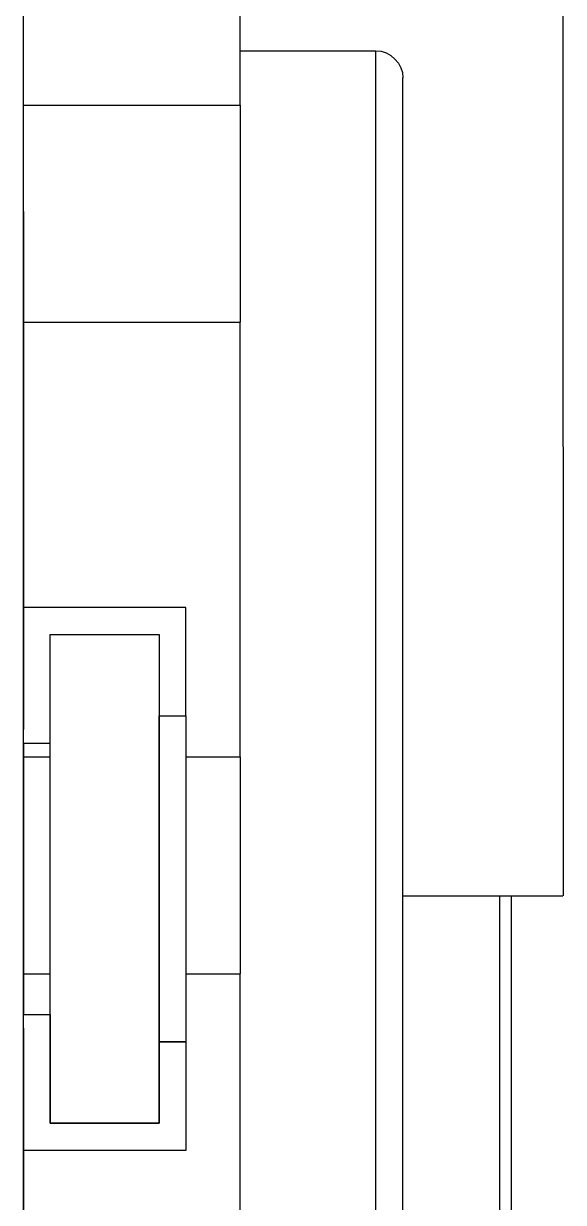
# Model space of a CAD drawing. Extents: x 77 to 183, y 92 to 133.
# Drawn here: x 175.458 to 176.453, y 104.65 to 106.821 of the extents above; entities that cross this region are included whole.
import ezdxf

# ---------------------------------------------------------------- set-up
doc = ezdxf.new("R2010")
doc.units = 0
doc.layers.add('View005', color=7, linetype='CONTINUOUS')

msp = doc.modelspace()

# ---------------------------------------------------------------- linework, layer by layer
at = {"layer": 'View005'}
for p, q in [((175.458, 97.8653), (175.458, 117.865)), ((175.458, 97.8653), (175.458, 117.865)), ((176.453, 105.215), (176.452, 110.215)), ((176.453, 105.215), (176.452, 110.215)), ((176.453, 105.215), (176.452, 110.215)), ((176.453, 105.215), (176.452, 110.215)), ((176.453, 105.215), (176.452, 110.215)), ((176.453, 105.215), (176.452, 110.215)), ((176.453, 105.215), (176.452, 110.215)), ((176.453, 105.215), (176.452, 110.215)), ((176.453, 105.215), (176.452, 110.215)), ((176.453, 105.215), (176.452, 110.215)), ((175.857, 106.671), (175.857, 106.871)), ((175.857, 106.671), (175.857, 106.871)), ((175.857, 106.771), (176.107, 106.771)), ((175.857, 106.771), (176.107, 106.771)), ((176.107, 103.771), (176.107, 106.771)), ((176.107, 103.771), (176.107, 106.771)), ((176.157, 103.821), (176.157, 106.721)), ((176.157, 103.821), (176.157, 106.721)), ((175.458, 106.671), (175.458, 106.671)), ((175.458, 106.671), (175.857, 106.671)), ((175.458, 106.671), (175.458, 106.671)), ((175.458, 106.671), (175.857, 106.671)), ((175.857, 106.671), (175.857, 106.271)), ((175.857, 106.671), (175.857, 106.271)), ((175.458, 106.475), (175.458, 106.383)), ((175.458, 106.475), (175.458, 106.383)), ((175.458, 106.475), (175.458, 106.383)), ((175.458, 106.475), (175.458, 106.383)), ((175.458, 106.475), (175.458, 106.475)), ((175.458, 106.475), (175.458, 106.475)), ((175.458, 106.383), (175.458, 106.383)), ((175.458, 106.383), (175.458, 106.383)), ((175.458, 106.271), (175.458, 106.271)), ((175.458, 106.271), (175.857, 106.271)), ((175.458, 106.271), (175.458, 106.271)), ((175.458, 106.271), (175.857, 106.271)), ((175.857, 105.471), (175.857, 106.271)), ((175.857, 105.471), (175.857, 106.271)), ((175.458, 105.748), (175.458, 105.521)), ((175.458, 105.748), (175.458, 105.521)), ((175.458, 105.748), (175.458, 105.521)), ((175.458, 105.748), (175.458, 105.521)), ((175.458, 105.748), (175.458, 105.748)), ((175.458, 105.748), (175.458, 105.748)), ((175.757, 105.746), (175.458, 105.746)), ((175.458, 105.746), (175.458, 105.746)), ((175.757, 105.746), (175.458, 105.746)), ((175.458, 105.746), (175.458, 105.746)), ((175.757, 105.546), (175.757, 105.746)), ((175.757, 105.546), (175.757, 105.746)), ((175.507, 105.496), (175.507, 105.696)), ((175.507, 105.696), (175.708, 105.696)), ((175.507, 104.796), (175.507, 105.696)), ((175.507, 105.696), (175.708, 105.696)), ((175.507, 105.496), (175.507, 105.696)), ((175.507, 105.696), (175.708, 105.696)), ((175.507, 104.796), (175.507, 105.696)), ((175.507, 105.696), (175.708, 105.696)), ((175.708, 105.696), (175.708, 105.546)), ((175.708, 105.696), (175.708, 104.796)), ((175.708, 105.696), (175.708, 105.546)), ((175.708, 105.696), (175.708, 104.796)), ((175.708, 105.546), (175.757, 105.546)), ((175.708, 104.946), (175.708, 105.546)), ((175.708, 105.546), (175.757, 105.546)), ((175.708, 105.546), (175.757, 105.546)), ((175.708, 104.946), (175.708, 105.546)), ((175.708, 105.546), (175.757, 105.546)), ((175.757, 105.546), (175.757, 104.946)), ((175.757, 105.546), (175.757, 104.946)), ((175.458, 105.521), (175.458, 105.521)), ((175.458, 105.521), (175.458, 105.521)), ((175.458, 105.496), (175.507, 105.496)), ((175.458, 105.496), (175.507, 105.496)), ((175.458, 105.471), (175.458, 105.471)), ((175.458, 105.471), (175.507, 105.471)), ((175.458, 105.471), (175.458, 105.471)), ((175.458, 105.471), (175.507, 105.471)), ((175.757, 105.471), (175.857, 105.471)), ((175.757, 105.471), (175.857, 105.471)), ((175.857, 105.471), (175.857, 105.071)), ((175.857, 105.471), (175.857, 105.071)), ((176.157, 105.215), (176.452, 105.215)), ((176.157, 105.215), (176.452, 105.215)), ((176.157, 105.215), (176.452, 105.215)), ((176.157, 105.215), (176.452, 105.215)), ((176.157, 105.215), (176.452, 105.215)), ((176.157, 105.215), (176.452, 105.215)), ((176.157, 105.215), (176.452, 105.215)), ((176.157, 105.215), (176.452, 105.215)), ((176.157, 105.215), (176.452, 105.215)), ((176.157, 105.215), (176.452, 105.215)), ((176.336, 104.213), (176.336, 105.215)), ((176.336, 104.213), (176.336, 105.215)), ((176.357, 104.238), (176.357, 105.215)), ((176.357, 104.238), (176.357, 105.215)), ((175.458, 105.071), (175.458, 105.071)), ((175.458, 105.071), (175.507, 105.071)), ((175.458, 105.071), (175.458, 105.071)), ((175.458, 105.071), (175.507, 105.071)), ((175.757, 105.071), (175.857, 105.071)), ((175.757, 105.071), (175.857, 105.071)), ((175.857, 104.271), (175.857, 105.071)), ((175.857, 104.271), (175.857, 105.071)), ((175.458, 104.996), (175.507, 104.996)), ((175.458, 104.996), (175.507, 104.996)), ((175.507, 104.996), (175.507, 104.796)), ((175.507, 104.996), (175.507, 104.796)), ((175.458, 104.971), (175.458, 104.971)), ((175.458, 104.971), (175.458, 104.321)), ((175.458, 104.971), (175.458, 104.321)), ((175.458, 104.971), (175.458, 104.971)), ((175.458, 104.971), (175.458, 104.321)), ((175.458, 104.971), (175.458, 104.321)), ((175.708, 104.796), (175.708, 104.946)), ((175.708, 104.946), (175.757, 104.946)), ((175.757, 104.946), (175.708, 104.946)), ((175.708, 104.796), (175.708, 104.946)), ((175.708, 104.946), (175.757, 104.946)), ((175.757, 104.946), (175.708, 104.946)), ((175.757, 104.946), (175.757, 104.746)), ((175.757, 104.946), (175.757, 104.746)), ((175.507, 104.796), (175.708, 104.796)), ((175.708, 104.796), (175.507, 104.796)), ((175.507, 104.796), (175.708, 104.796)), ((175.708, 104.796), (175.507, 104.796)), ((175.757, 104.746), (175.458, 104.746)), ((175.458, 104.746), (175.458, 104.746)), ((175.757, 104.746), (175.458, 104.746)), ((175.458, 104.746), (175.458, 104.746))]:
    msp.add_line(p, q, dxfattribs=at)
for points, knots in [([(175.458, 106.475), (175.458, 106.479), (175.458, 106.483), (175.458, 106.496), (175.458, 106.509), (175.458, 106.531), (175.458, 106.553), (175.458, 106.582), (175.458, 106.612), (175.458, 106.65), (175.458, 106.688), (175.458, 106.733), (175.458, 106.778), (175.458, 106.83), (175.458, 106.882), (175.458, 106.94), (175.458, 106.998), (175.458, 107.062), (175.458, 107.125), (175.458, 107.194), (175.458, 107.262), (175.458, 107.404), (175.458, 107.556), (175.458, 107.709), (175.458, 107.865)], [4.71239, 4.71239, 4.71239, 4.82459, 4.82459, 4.93679, 4.93679, 5.04899, 5.04899, 5.16119, 5.16119, 5.27339, 5.27339, 5.38559, 5.38559, 5.49779, 5.49779, 5.60999, 5.60999, 5.72219, 5.72219, 5.83439, 5.83439, 6.05879, 6.05879, 6.28319, 6.28319, 6.28319]), ([(175.458, 106.475), (175.458, 106.479), (175.458, 106.483), (175.458, 106.496), (175.458, 106.509), (175.458, 106.531), (175.458, 106.553), (175.458, 106.582), (175.458, 106.612), (175.458, 106.65), (175.458, 106.688), (175.458, 106.733), (175.458, 106.778), (175.458, 106.83), (175.458, 106.882), (175.458, 106.94), (175.458, 106.998), (175.458, 107.062), (175.458, 107.125), (175.458, 107.194), (175.458, 107.262), (175.458, 107.404), (175.458, 107.556), (175.458, 107.709), (175.458, 107.865)], [4.71239, 4.71239, 4.71239, 4.82459, 4.82459, 4.93679, 4.93679, 5.04899, 5.04899, 5.16119, 5.16119, 5.27339, 5.27339, 5.38559, 5.38559, 5.49779, 5.49779, 5.60999, 5.60999, 5.72219, 5.72219, 5.83439, 5.83439, 6.05879, 6.05879, 6.28319, 6.28319, 6.28319]), ([(175.458, 106.475), (175.458, 106.479), (175.458, 106.483), (175.458, 106.496), (175.458, 106.509), (175.458, 106.531), (175.458, 106.553), (175.458, 106.582), (175.458, 106.612), (175.458, 106.65), (175.458, 106.688), (175.458, 106.733), (175.458, 106.778), (175.458, 106.83), (175.458, 106.882), (175.458, 106.94), (175.458, 106.998), (175.458, 107.062), (175.458, 107.125), (175.458, 107.194), (175.458, 107.262), (175.458, 107.404), (175.458, 107.556), (175.458, 107.709), (175.458, 107.865)], [4.71239, 4.71239, 4.71239, 4.82459, 4.82459, 4.93679, 4.93679, 5.04899, 5.04899, 5.16119, 5.16119, 5.27339, 5.27339, 5.38559, 5.38559, 5.49779, 5.49779, 5.60999, 5.60999, 5.72219, 5.72219, 5.83439, 5.83439, 6.05879, 6.05879, 6.28319, 6.28319, 6.28319]), ([(175.458, 106.475), (175.458, 106.479), (175.458, 106.483), (175.458, 106.496), (175.458, 106.509), (175.458, 106.531), (175.458, 106.553), (175.458, 106.582), (175.458, 106.612), (175.458, 106.65), (175.458, 106.688), (175.458, 106.733), (175.458, 106.778), (175.458, 106.83), (175.458, 106.882), (175.458, 106.94), (175.458, 106.998), (175.458, 107.062), (175.458, 107.125), (175.458, 107.194), (175.458, 107.262), (175.458, 107.404), (175.458, 107.556), (175.458, 107.709), (175.458, 107.865)], [4.71239, 4.71239, 4.71239, 4.82459, 4.82459, 4.93679, 4.93679, 5.04899, 5.04899, 5.16119, 5.16119, 5.27339, 5.27339, 5.38559, 5.38559, 5.49779, 5.49779, 5.60999, 5.60999, 5.72219, 5.72219, 5.83439, 5.83439, 6.05879, 6.05879, 6.28319, 6.28319, 6.28319]), ([(175.458, 106.383), (175.458, 106.379), (175.458, 106.375), (175.458, 106.363), (175.458, 106.351), (175.458, 106.332), (175.458, 106.313), (175.458, 106.288), (175.458, 106.263), (175.458, 106.233), (175.458, 106.203), (175.458, 106.137), (175.458, 106.065), (175.458, 106.03), (175.458, 105.995), (175.458, 105.926), (175.458, 105.867), (175.458, 105.842), (175.458, 105.817), (175.458, 105.798), (175.458, 105.779), (175.458, 105.767), (175.458, 105.756), (175.458, 105.752), (175.458, 105.748)], [1.5708, 1.5708, 1.5708, 1.7952, 1.7952, 2.0196, 2.0196, 2.24399, 2.24399, 2.46839, 2.46839, 2.69279, 2.69279, 3.14159, 3.14159, 3.36599, 3.36599, 3.81479, 3.81479, 4.03919, 4.03919, 4.26359, 4.26359, 4.48799, 4.48799, 4.71239, 4.71239, 4.71239]), ([(175.458, 106.383), (175.458, 106.379), (175.458, 106.375), (175.458, 106.363), (175.458, 106.351), (175.458, 106.332), (175.458, 106.313), (175.458, 106.288), (175.458, 106.263), (175.458, 106.233), (175.458, 106.203), (175.458, 106.137), (175.458, 106.065), (175.458, 106.03), (175.458, 105.995), (175.458, 105.926), (175.458, 105.867), (175.458, 105.842), (175.458, 105.817), (175.458, 105.798), (175.458, 105.779), (175.458, 105.767), (175.458, 105.756), (175.458, 105.752), (175.458, 105.748)], [1.5708, 1.5708, 1.5708, 1.7952, 1.7952, 2.0196, 2.0196, 2.24399, 2.24399, 2.46839, 2.46839, 2.69279, 2.69279, 3.14159, 3.14159, 3.36599, 3.36599, 3.81479, 3.81479, 4.03919, 4.03919, 4.26359, 4.26359, 4.48799, 4.48799, 4.71239, 4.71239, 4.71239]), ([(175.458, 106.383), (175.458, 106.379), (175.458, 106.375), (175.458, 106.363), (175.458, 106.351), (175.458, 106.332), (175.458, 106.313), (175.458, 106.288), (175.458, 106.263), (175.458, 106.233), (175.458, 106.203), (175.458, 106.137), (175.458, 106.065), (175.458, 106.03), (175.458, 105.995), (175.458, 105.926), (175.458, 105.867), (175.458, 105.842), (175.458, 105.817), (175.458, 105.798), (175.458, 105.779), (175.458, 105.767), (175.458, 105.756), (175.458, 105.752), (175.458, 105.748)], [1.5708, 1.5708, 1.5708, 1.7952, 1.7952, 2.0196, 2.0196, 2.24399, 2.24399, 2.46839, 2.46839, 2.69279, 2.69279, 3.14159, 3.14159, 3.36599, 3.36599, 3.81479, 3.81479, 4.03919, 4.03919, 4.26359, 4.26359, 4.48799, 4.48799, 4.71239, 4.71239, 4.71239]), ([(175.458, 106.383), (175.458, 106.379), (175.458, 106.375), (175.458, 106.363), (175.458, 106.351), (175.458, 106.332), (175.458, 106.313), (175.458, 106.288), (175.458, 106.263), (175.458, 106.233), (175.458, 106.203), (175.458, 106.137), (175.458, 106.065), (175.458, 106.03), (175.458, 105.995), (175.458, 105.926), (175.458, 105.867), (175.458, 105.842), (175.458, 105.817), (175.458, 105.798), (175.458, 105.779), (175.458, 105.767), (175.458, 105.756), (175.458, 105.752), (175.458, 105.748)], [1.5708, 1.5708, 1.5708, 1.7952, 1.7952, 2.0196, 2.0196, 2.24399, 2.24399, 2.46839, 2.46839, 2.69279, 2.69279, 3.14159, 3.14159, 3.36599, 3.36599, 3.81479, 3.81479, 4.03919, 4.03919, 4.26359, 4.26359, 4.48799, 4.48799, 4.71239, 4.71239, 4.71239])]:
    msp.add_open_spline(points, degree=2, knots=knots, dxfattribs=at)
for points in [[(176.107, 106.771), (176.134, 106.771), (176.158, 106.747), (176.157, 106.721)], [(176.107, 106.771), (176.134, 106.771), (176.158, 106.747), (176.157, 106.721)], [(175.458, 105.496), (175.458, 105.363), (175.458, 105.097), (175.458, 104.996)], [(175.458, 105.496), (175.458, 105.363), (175.458, 105.097), (175.458, 104.996)], [(175.458, 105.496), (175.458, 105.363), (175.458, 105.097), (175.458, 104.996)], [(175.458, 105.496), (175.458, 105.363), (175.458, 105.097), (175.458, 104.996)]]:
    msp.add_open_spline(points, degree=3, dxfattribs=at)

doc.saveas('drawing.dxf')
